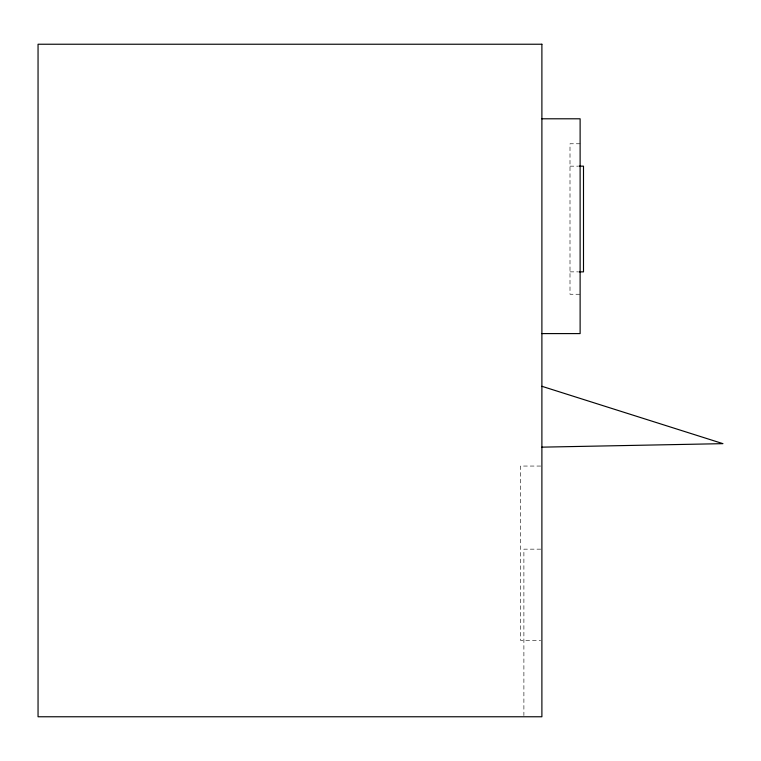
<?xml version="1.0" encoding="UTF-8"?>
<svg xmlns="http://www.w3.org/2000/svg" width="761" height="761" viewBox="0 0 761 761"><rect width="100%" height="100%" fill="white"/><g stroke="black" fill="none" stroke-linecap="round" stroke-linejoin="round"><path stroke-width="0.57" stroke-dasharray="3.81 2.85" d="M580.12 143.772L569.999 143.772L569.999 294.25L580.12 294.25M569.999 166.155L577.875 166.155M569.999 271.867L577.875 271.867M540.7 466.055L520.514 466.055L520.514 640.372L540.7 640.372M540.757 549.157L523.891 549.157L523.891 715.578"/><path stroke-width="1.14" d="M541.889 447.154L722.95 443.653L541.889 386.293M541.889 118.792L580.12 118.792L580.12 333.594L541.889 333.594M578.997 166.155L583.497 166.155L583.497 271.867L578.997 271.867M541.889 44.233L38.05 44.233L38.05 716.767L541.889 716.767L541.889 44.233"/></g></svg>
